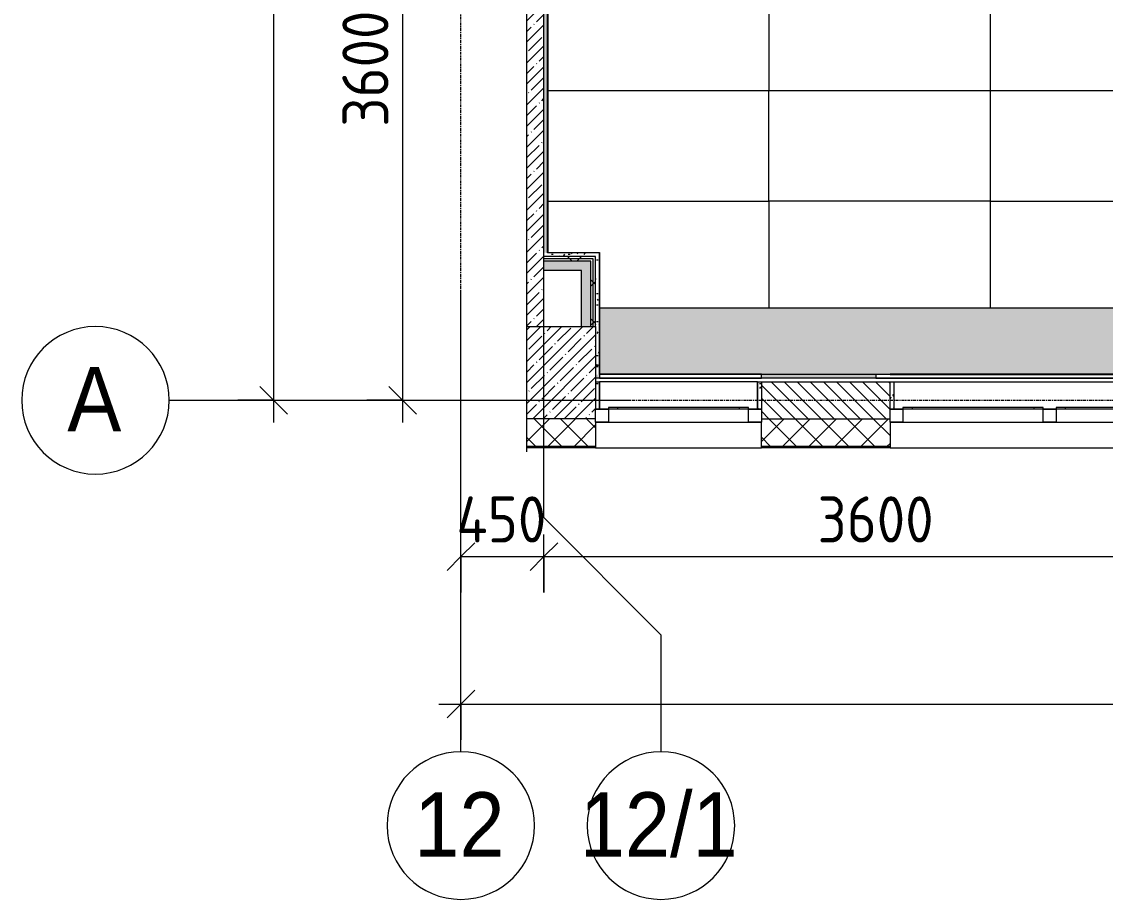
# Model space of a CAD drawing. Header units: millimetres. Extents: x 35928 to 232966, y -8553 to 29000.
# Drawn here: x 35928 to 41805, y -2706 to 2054 of the extents above; entities that cross this region are included whole.
import ezdxf

# ---------------------------------------------------------------- set-up
doc = ezdxf.new("R2010")
doc.units = ezdxf.units.MM
doc.linetypes.add('Осевая', pattern=[31.75, 6.35, -4.7625, 15.875, -4.7625])
for name, color, linetype, lineweight in [('A-ANNO-DIMS', 7, 'Continuous', 9), ('A-ANNO-DIMS-100', 7, 'Continuous', 9), ('A-ANNO-NOTE', 7, 'Continuous', 9), ('A-CLNG-PATT', 7, 'Continuous', 9), ('A-DETL-GENF', 7, 'Continuous', 9), ('A-GLAZ', 7, 'Continuous', 9), ('A-GLAZ-1', 7, 'Continuous', 13), ('A-WALL', 7, 'Continuous', 9), ('I-WALL', 7, 'Continuous', 9), ('S-COLS', 7, 'Continuous', 9), ('Оси', 7, 'Continuous', 9), ('Оси-1', 7, 'Continuous', 20), ('Оси-2', 7, 'Осевая', 9)]:
    doc.layers.add(name, color=color, linetype=linetype, lineweight=lineweight)
for name, color, linetype, lineweight, true_color in [('A-CLNG-1', 7, 'Continuous', 9, 0xeaeaea), ('A-WALL-1', 7, 'Continuous', 9, 0x3c3c3c), ('A-WALL-2', 7, 'Continuous', 9, 0x535353), ('A-WALL-FNSH-1', 7, 'Continuous', 9, 0x3c3c3c), ('I-WALL-1', 7, 'Continuous', 9, 0x535353), ('S-COLS-1', 9, 'Continuous', 9, 0x808080), ('S-COLS-2', 7, 'Continuous', 9, 0x3c3c3c)]:
    doc.layers.add(name, color=color, linetype=linetype, lineweight=lineweight, true_color=true_color)
doc.layers.add('A-CLNG-PATT-1', color=7, linetype='Continuous', lineweight=9, transparency=1)
doc.styles.add('Arial', font='arial.ttf', dxfattribs={"width": 0.9, "height": 350})
doc.styles.add('ISOCPEUR', font='isocpeur.ttf', dxfattribs={"width": 0.9, "height": 250})
doc.dimstyles.new('ISO-2_5_0_9К_БОЛЬШОЙ', dxfattribs={"dimscale": 304.8, "dimtxt": 248.995294, "dimasz": 0.492126, "dimexe": 0.393701, "dimexo": 0.984252, "dimgap": 0, "dimtad": 1, "dimdec": 0, "dimrnd": 10, "dimzin": 0, "dimdsep": 46, "dimtxsty": 'ISOCPEUR', "dimblk1": 'OBLIQUE', "dimblk2": 'OBLIQUE', "dimsah": 1, "dimcen": 0.09, "dimdle": 0.393701, "dimazin": 0, "dimtfac": 1, "dimtdec": 4, "dimtix": 1, "dimtmove": 0, "dimatfit": 3, "dimfxl": 1, "dimtvp": 1, "dimtolj": 1, "dimtzin": 0, "dimarcsym": 2})
pattern_1 = [(0, (0, 0), (121.92, 30.48), [10.058, -81.382, 10.058, -81.382, -487.68]), (0, (0, 0), (121.92, 30.48), [-182.88, 10.058, -172.822, 10.058, -81.382, -213.36]), (0, (0, 0), (121.92, 30.48), [-457.2, 10.058, -50.902, 10.058, -142.342]), (120, (45.72, 15.24), (-87.356454, 90.345817), [10.058, -81.382, 10.058, -81.382, -487.68]), (120, (45.72, 15.24), (-87.356454, 90.345817), [-182.88, 10.058, -172.822, 10.058, -81.382, -213.36]), (120, (45.72, 15.24), (-87.356454, 90.345817), [-457.2, 10.058, -50.902, 10.058, -142.342]), (240, (60.96, 76.2), (-34.563546, -120.825817), [10.058, -81.382, 10.058, -81.382, -487.68]), (240, (60.96, 76.2), (-34.563546, -120.825817), [-182.88, 10.058, -172.822, 10.058, -81.382, -213.36]), (240, (60.96, 76.2), (-34.563546, -120.825817), [-457.2, 10.058, -50.902, 10.058, -142.342])]
pattern_2 = [(45, (0, 0), (-106.066, 106.066), []), (135, (0, 0), (-106.066, -106.066), [])]

# ---------------------------------------------------------------- blocks, each defined once
blk = doc.blocks.new('BSC_Колонна _Прямоугольная - 500х500-V5-Сводный план потолков 1 этажа в осях 12-23')
at = {"layer": 'S-COLS-1'}
h = blk.add_hatch(dxfattribs=at)
h.set_pattern_fill('FP_7', color=256, style=0, pattern_type=2)
h.set_pattern_definition([(45, (-38790, -150), (-57.02463, 57.02463), []), (45, (-38732.975, -150), (-57.02463, 57.02463), [100.806, -20.161, 3.353, -16.808])])
h.paths.add_polyline_path([(-122.3, -250), (250, -250), (250, 250), (-122.3, 250), (-122.3, -198)])
at = {"layer": 'S-COLS-2'}
for p, q in [((-122.3, 250), (250, 250)), ((250, 250), (250, -198)), ((250, -250), (-122.3, -250))]:
    blk.add_line(p, q, dxfattribs=at)
blk = doc.blocks.new('120_Окно_СКБ_1Ст - 120_Окно_СКБ_1Ст 900х2500_h_-20664874-Сводный план потолков 1 этажа в осях 12-23')
at = {"layer": 'A-GLAZ'}
for p, q in [((450, -57), (-450, -57)), ((-450, -127), (450, -127))]:
    blk.add_line(p, q, dxfattribs=at)
at = {"layer": 'A-GLAZ-1'}
for p, q in [((-450, -127), (-450, -57)), ((-450, -57), (-380, -57)), ((-380, -57), (-380, -127)), ((380, -127), (380, -57)), ((380, -57), (450, -57)), ((450, -57), (450, -127)), ((-380, -127), (-450, -127)), ((-380, -127), (-380, -137)), ((-380, -137), (380, -137)), ((-330, -137), (-330, -127)), ((330, -137), (330, -127)), ((450, -127), (380, -127)), ((380, -137), (380, -127))]:
    blk.add_line(p, q, dxfattribs=at)
blk = doc.blocks.new('120_Окно_СКБ_2Ст - 120_Окно_СКБ_2Ст 2100х2500 _мал створка справа_-22445857-Сводный план потолков 1 этажа в осях 12-23')
at = {"layer": 'A-GLAZ'}
for p, q in [((1050, -57), (-1050, -57)), ((-1050, -127), (1050, -127))]:
    blk.add_line(p, q, dxfattribs=at)
at = {"layer": 'A-GLAZ-1'}
for p, q in [((-1050, -127), (-1050, -57)), ((-1050, -57), (-980, -57)), ((-980, -57), (-980, -127)), ((150, -127), (150, -57)), ((150, -57), (220, -57)), ((220, -57), (220, -127)), ((980, -127), (980, -57)), ((980, -57), (1050, -57)), ((1050, -57), (1050, -127)), ((-980, -127), (-1050, -127)), ((-980, -127), (-980, -137)), ((-980, -137), (150, -137)), ((-930, -137), (-930, -127)), ((100, -137), (100, -127)), ((220, -127), (150, -127)), ((150, -137), (150, -127)), ((220, -127), (220, -137)), ((220, -137), (980, -137)), ((270, -137), (270, -127)), ((930, -137), (930, -127)), ((1050, -127), (980, -127)), ((980, -137), (980, -127))]:
    blk.add_line(p, q, dxfattribs=at)
blk = doc.blocks.new('DET_L_Линия разрыва - М100-30654842-Сводный план потолков 1 этажа в осях 12-23')
at = {"layer": 'A-DETL-GENF'}
blk.add_line((24079.7, 0), (12339.9, 0), dxfattribs=at)
blk = doc.blocks.new('Ось сетки - D8-29747960-Сводный план потолков 1 этажа в осях 12-23')
at = {"layer": 'Оси-1'}
for start, end in [(360, 180), (180, 360)]:
    blk.add_arc((0, 0), 4, start, end, dxfattribs=at)
blk = doc.blocks.new('DIMBLOCK1-Сводный план потолков 1 этажа в осях 12-23')
at = {"layer": 'A-ANNO-DIMS-100'}
for p, q in [((38310, -1041.5), (38310, -727.6)), ((38760, -1041.5), (38760, -727.6)), ((38310, -847.6), (38760, -847.6)), ((38310, -847.6), (38310, -1041.5)), ((38760, -847.6), (38760, -1041.5))]:
    blk.add_line(p, q, dxfattribs=at)
at = {"layer": 'A-ANNO-DIMS-100', "lineweight": 20}
for p, q in [((38310, -847.6), (38385, -772.6)), ((38760, -847.6), (38835, -772.6)), ((38310, -847.6), (38235, -922.6)), ((38760, -847.6), (38685, -922.6))]:
    blk.add_line(p, q, dxfattribs=at)
at = {"layer": 'A-ANNO-DIMS-100', "color": 0, "insert": (38286, -521), "char_height": 250, "width": 597.589, "attachment_point": 1, "line_spacing_factor": 1.149209, "style": 'ISOCPEUR'}
blk.add_mtext('450', dxfattribs=at)
blk = doc.blocks.new('_Oblique')
at = {"color": 0, "linetype": 'ByBlock', "lineweight": -2}
blk.add_line((-0.5, -0.5), (0.5, 0.5), dxfattribs=at)
blk = doc.blocks.new('DIMBLOCK2-Сводный план потолков 1 этажа в осях 12-23')
at = {"layer": 'A-ANNO-DIMS-100'}
for p, q in [((38760, -1041.5), (38760, -727.6)), ((42360, -1041.5), (42360, -727.6)), ((38760, -847.6), (42360, -847.6)), ((38760, -847.6), (38760, -1041.5)), ((42360, -847.6), (42360, -1041.5))]:
    blk.add_line(p, q, dxfattribs=at)
at = {"layer": 'A-ANNO-DIMS-100', "lineweight": 20}
for p, q in [((38760, -847.6), (38835, -772.6)), ((42360, -847.6), (42435, -772.6)), ((38760, -847.6), (38685, -922.6)), ((42360, -847.6), (42285, -922.6))]:
    blk.add_line(p, q, dxfattribs=at)
at = {"layer": 'A-ANNO-DIMS-100', "color": 0, "insert": (40244, -521), "char_height": 250, "width": 758.478, "attachment_point": 1, "line_spacing_factor": 1.149209, "style": 'ISOCPEUR'}
blk.add_mtext('3600', dxfattribs=at)
blk = doc.blocks.new('DIMBLOCK30-Сводный план потолков 1 этажа в осях 12-23')
at = {"layer": 'A-ANNO-DIMS-100', "lineweight": 20}
for p, q in [((37993.8, 3600), (37918.8, 3675)), ((37993.8, 3600), (38068.8, 3525)), ((37993.8, 0), (37918.8, 75)), ((37993.8, 0), (38068.8, -75))]:
    blk.add_line(p, q, dxfattribs=at)
at = {"layer": 'A-ANNO-DIMS-100'}
for p, q in [((37799.9, 3600), (38113.8, 3600)), ((37993.8, 3600), (37799.9, 3600)), ((37993.8, 3600), (37993.8, -120)), ((37799.9, 0), (38113.8, 0)), ((37993.8, 0), (37799.9, 0))]:
    blk.add_line(p, q, dxfattribs=at)
at = {"layer": 'A-ANNO-DIMS-100', "color": 0, "insert": (37667.2, 1484), "char_height": 250, "width": 758.478, "attachment_point": 1, "rotation": 90, "line_spacing_factor": 1.149209, "style": 'ISOCPEUR'}
blk.add_mtext('3600', dxfattribs=at)
blk = doc.blocks.new('DIMBLOCK31-Сводный план потолков 1 этажа в осях 12-23')
at = {"layer": 'A-ANNO-DIMS-100'}
for p, q in [((38310, -1841.5), (38310, -1527.6)), ((84560, -1841.5), (84560, -1527.6)), ((38190, -1647.6), (84680, -1647.6)), ((38310, -1647.6), (38310, -1841.5)), ((84560, -1647.6), (84560, -1841.5))]:
    blk.add_line(p, q, dxfattribs=at)
at = {"layer": 'A-ANNO-DIMS-100', "lineweight": 20}
for p, q in [((38310, -1647.6), (38385, -1572.6)), ((84560, -1647.6), (84635, -1572.6)), ((38310, -1647.6), (38235, -1722.6)), ((84560, -1647.6), (84485, -1722.6))]:
    blk.add_line(p, q, dxfattribs=at)
at = {"layer": 'A-ANNO-DIMS-100', "color": 0, "insert": (61028, -1321), "char_height": 250, "width": 976.828, "attachment_point": 1, "line_spacing_factor": 1.149209, "style": 'ISOCPEUR'}
blk.add_mtext('46250', dxfattribs=at)
blk = doc.blocks.new('DIMBLOCK32-Сводный план потолков 1 этажа в осях 12-23')
at = {"layer": 'A-ANNO-DIMS-100'}
for p, q in [((37293.8, 27120), (37293.8, -120)), ((37099.9, 27000), (37413.8, 27000)), ((37293.8, 27000), (37099.9, 27000)), ((37099.9, 0), (37413.8, 0)), ((37293.8, 0), (37099.9, 0))]:
    blk.add_line(p, q, dxfattribs=at)
at = {"layer": 'A-ANNO-DIMS-100', "lineweight": 20}
for p, q in [((37293.8, 27000), (37218.8, 27075)), ((37293.8, 27000), (37368.8, 26925)), ((37293.8, 0), (37218.8, 75)), ((37293.8, 0), (37368.8, -75))]:
    blk.add_line(p, q, dxfattribs=at)
at = {"layer": 'A-ANNO-DIMS-100', "color": 0, "insert": (36967.2, 13105), "char_height": 250, "width": 948.097, "attachment_point": 1, "rotation": 90, "line_spacing_factor": 1.149209, "style": 'ISOCPEUR'}
blk.add_mtext('27000', dxfattribs=at)

msp = doc.modelspace()

# ---------------------------------------------------------------- hatches: boundary and pattern name
at = {"layer": 'A-CLNG-PATT'}
h = msp.add_hatch(dxfattribs=at)
h.set_pattern_fill('FP_67', color=256, style=0, pattern_type=2)
h.set_pattern_definition([(180, (39981, 8879.5), (-7e-14, -600), []), (270, (39981, 8879.5), (1200, 7e-14), [])])
h.paths.add_polyline_path([(47389, 501), (47389, 7659), (46011, 7659), (46011, 7652), (44218, 7652), (44218, 7050), (42889, 7049), (42889, 7679), (39061, 7679), (39061, 7379), (38781, 7379), (38781, 800), (39060, 800), (39060, 501), (47041.6, 501)])
h.paths.add_polyline_path([(44780.5, 1079.8), (44780.5, 1679.8), (45980.5, 1679.8), (45980.5, 1079.8)])
h.paths.add_polyline_path([(42380.5, 1079.8), (42380.5, 1679.8), (43580.5, 1679.8), (43580.5, 1079.8)])
h.paths.add_polyline_path([(41180.5, 1079.8), (39980.5, 1079.8), (39980.5, 1679.8), (41180.5, 1679.8)])
h.paths.add_polyline_path([(44780.5, 3479.8), (44780.5, 4079.8), (45980.5, 4079.8), (45980.5, 3479.8)])
h.paths.add_polyline_path([(43580.5, 3479.8), (42380.5, 3479.8), (42380.5, 4079.8), (43580.5, 4079.8)])
h.paths.add_polyline_path([(41180.5, 3479.8), (39980.5, 3479.8), (39980.5, 4079.8), (41180.5, 4079.8)])
h.paths.add_polyline_path([(44780.5, 5879.8), (44780.5, 6479.8), (45980.5, 6479.8), (45980.5, 5879.8)])
h.paths.add_polyline_path([(43580.5, 5879.8), (42380.5, 5879.8), (42380.5, 6479.8), (43580.5, 6479.8), (43580.5, 6284.1)])
h.paths.add_polyline_path([(39980.5, 5879.8), (39980.5, 6479.8), (41180.5, 6479.8), (41180.5, 5879.8)])
at = {"layer": 'A-CLNG-PATT-1'}
h = msp.add_hatch(color=256, dxfattribs=at)
h.paths.add_polyline_path([(47041.6, 141), (47389, 141), (47388.5, 502), (43711, 501), (43711, 141), (44136.6, 141)])
h.paths.add_polyline_path([(39061, 141), (42889, 141), (42889, 501), (39061, 501)])
at = {"layer": 'A-WALL'}
h = msp.add_hatch(dxfattribs=at)
h.set_pattern_fill('FP_21', color=256, style=0, pattern_type=2)
h.set_pattern_definition([(135, (0, 0), (-35.35534, -35.35534), [])])
h.paths.add_polyline_path([(43410.3, -100), (44310, -100), (44310, 100), (43410, 100), (43410, -100)])
h.paths.add_polyline_path([(42737.5, -100), (42910, -100), (42910, 100), (42737.5, 100), (42737.5, -48)])
h.paths.add_polyline_path([(39940, -100), (40637.5, -100), (40637.5, 100), (39940, 100), (39940, -48)])
h = msp.add_hatch(dxfattribs=at)
h.set_pattern_fill('FP_17', color=256, style=0, pattern_type=2)
h.set_pattern_definition([(45, (0, 0), (-70.71068, 70.71068), []), (135, (0, 0), (-70.71068, -70.71068), [])])
h.paths.add_polyline_path([(75700, -250), (75700, -100), (73980, -100), (73980, -250), (74639.6, -250)])
h.paths.add_polyline_path([(71560, -250), (72280, -250), (72280, -100), (71560, -100), (71560, -216.4)])
h.paths.add_polyline_path([(70660, -250), (70660, -100), (67060, -100), (67060, -250), (70282, -250)])
h.paths.add_polyline_path([(66160, -250), (66160, -100), (65160, -100), (65160, -250), (65924.5, -250)])
h.paths.add_polyline_path([(64260, -250), (64260, -100), (63710, -100), (63710, -250)])
h.paths.add_polyline_path([(61610, -250), (61610, -100), (60910, -100), (60910, -250), (61566.9, -250)])
h.paths.add_polyline_path([(60010, -250), (60010, -100), (59260, -100), (59260, -250)])
h.paths.add_polyline_path([(57160, -250), (57160, -100), (56410, -100), (56410, -250)])
h.paths.add_polyline_path([(52851.7, -250), (53310, -250), (53310, -100), (51871.5, -100), (51871.5, -250)])
h.paths.add_polyline_path([(49771.5, -250), (49771.5, -100), (49060, -100), (49060, -250)])
h.paths.add_polyline_path([(47410, -250), (48160, -250), (48160, -100), (47410, -100), (47410, -216.4)])
h.paths.add_polyline_path([(44136.6, -250), (44310, -250), (44310, -100), (42737.5, -100), (42737.5, -250)])
h.paths.add_polyline_path([(39940, -250), (40637.5, -250), (40637.5, -100), (39940, -100), (39940, -118)])
h.paths.add_polyline_path([(39040, -250), (39040, -100), (38667.7, -100), (38667.7, -250)])
at = {"layer": 'I-WALL'}
h = msp.add_hatch(dxfattribs=at)
h.set_pattern_fill('FP_1', color=256, style=0, pattern_type=2)
h.set_pattern_definition([(45, (0, 0), (-57.02463, 57.02463), []), (45, (57.025, 0), (-57.02463, 57.02463), [100.806, -20.161, 3.353, -16.808])])
h.paths.add_polyline_path([(38760, 400), (38760, 7400), (38667.7, 7400), (38667.7, 400)])
h = msp.add_hatch(dxfattribs=at)
h.set_pattern_fill('FP_58', color=256, style=0, pattern_type=2)
h.set_pattern_definition(pattern_1)
h.paths.add_polyline_path([(38760, 800), (38780, 800), (38780, 7400), (38760, 7400), (38760, 1640.9)])
h = msp.add_hatch(dxfattribs=at)
h.set_pattern_fill('FP_58', color=256, style=0, pattern_type=2)
h.set_pattern_definition(pattern_1)
h.paths.add_polyline_path([(38760, 780), (39040, 780), (39040, 800), (38760, 800)])
h = msp.add_hatch(dxfattribs=at)
h.set_pattern_fill('FP_66', color=256, style=0, pattern_type=2)
h.set_pattern_definition(pattern_2)
h.paths.add_polyline_path([(39040, 767.5), (39040, 780), (38760, 780), (38760, 767.5), (39027.5, 767.5)])
h = msp.add_hatch(dxfattribs=at)
h.set_pattern_fill('FP_66', color=256, style=0, pattern_type=2)
h.set_pattern_definition(pattern_2)
h.paths.add_polyline_path([(39027.5, 755), (39027.5, 767.5), (38760, 767.5), (38760, 755), (39015, 755)])
h = msp.add_hatch(dxfattribs=at)
h.set_pattern_fill('FP_66', color=256, style=0, pattern_type=2)
h.set_pattern_definition(pattern_2)
h.paths.add_polyline_path([(39040, 400), (39040, 767.5), (39027.5, 767.5), (39027.5, 400)])
h = msp.add_hatch(dxfattribs=at)
h.set_pattern_fill('FP_58', color=256, style=0, pattern_type=2)
h.set_pattern_definition(pattern_1)
h.paths.add_polyline_path([(39040, 140), (39060, 140), (39060, 800), (39040, 800), (39040, 400)])
for points in [[(38965, 705), (39015, 705), (39015, 755), (38760, 755), (38760, 705)], [(39015, 400), (39015, 705), (38965, 705), (38965, 400)]]:
    msp.add_hatch(color=256, dxfattribs=at).paths.add_polyline_path(points)
h = msp.add_hatch(dxfattribs=at)
h.set_pattern_fill('FP_66', color=256, style=0, pattern_type=2)
h.set_pattern_definition(pattern_2)
h.paths.add_polyline_path([(39015, 400), (39027.5, 400), (39027.5, 755), (39015, 755), (39015, 705)])
h = msp.add_hatch(dxfattribs=at)
h.set_pattern_fill('FP_58', color=256, style=0, pattern_type=2)
h.set_pattern_definition(pattern_1)
h.paths.add_polyline_path([(42910, 120), (42910, 140), (42717.5, 140), (42717.5, 120)])
h.paths.add_polyline_path([(40560, 120), (40560, 140), (39940, 140), (39940, 120)])
h.paths.add_polyline_path([(39052.7, 120), (39061, 120), (39060, 140), (39040, 140), (39040, 120)])
h = msp.add_hatch(dxfattribs=at)
h.set_pattern_fill('FP_58', color=256, style=0, pattern_type=2)
h.set_pattern_definition(pattern_1)
h.paths.add_polyline_path([(39040, -48), (39060, -48), (39060, 100), (39040, 100)])
h = msp.add_hatch(dxfattribs=at)
h.set_pattern_fill('FP_58', color=256, style=0, pattern_type=2)
h.set_pattern_definition(pattern_1)
h.paths.add_polyline_path([(39940, -48), (39940, 100), (39920, 100), (39920, -48)])
h = msp.add_hatch(dxfattribs=at)
h.set_pattern_fill('FP_58', color=256, style=0, pattern_type=2)
h.set_pattern_definition(pattern_1)
h.paths.add_polyline_path([(40657.5, -48), (40657.5, 100), (40637.5, 100), (40637.5, -48)])

# ---------------------------------------------------------------- linework, layer by layer
at = {"layer": 'A-ANNO-NOTE'}
for p, q in [((39980.6, 1079.6), (39980.6, 1679.6)), ((39980.6, 1679.6), (41180.6, 1679.6)), ((41180.6, 1679.6), (41180.6, 1079.6)), ((41180.6, 1079.6), (39980.6, 1079.6))]:
    msp.add_line(p, q, dxfattribs=at)
at = {"layer": 'A-CLNG-1'}
for p, q in [((38781, 7379), (38781, 800)), ((39980.5, 1079.8), (39980.5, 1679.8)), ((39980.5, 1679.8), (41180.5, 1679.8)), ((41180.5, 1679.8), (41180.5, 1079.8)), ((41180.5, 1079.8), (39980.5, 1079.8)), ((39060, 501), (42890, 501)), ((39940, 141), (40637.5, 141)), ((39060.6, 100), (39060.6, -48)), ((39919.5, 100), (39061.5, 100)), ((39061.5, 100), (39061.5, -48)), ((39918.6, -48), (39918.6, 100)), ((39919.5, -48), (39919.5, 100)), ((40657.5, 100), (42717.2, 100)), ((40658.9, 100), (40658.9, -48))]:
    msp.add_line(p, q, dxfattribs=at)
at = {"layer": 'A-WALL'}
for p, q in [((38780, 800), (38780, 7380)), ((39027.5, 767.5), (38760, 767.5)), ((39060, 800), (38780, 800)), ((39027.5, 400), (39027.5, 767.5)), ((39015, 755), (38760, 755)), ((39015, 400), (39015, 755)), ((39061, 140), (39060, 140)), ((39940, -100), (40637.5, -100)), ((39040, -250), (38667.7, -250)), ((39040, -253), (38667.7, -253)), ((40637.5, -250), (39940, -250)), ((40637.5, -253), (39940, -253))]:
    msp.add_line(p, q, dxfattribs=at)
at = {"layer": 'A-WALL-1'}
for p, q in [((38760, 400), (38760, 7400)), ((39040, 780), (38760, 780)), ((39040, 400), (39040, 780)), ((39060, 800), (39060, 140)), ((38965, 705), (38760, 705)), ((38965, 400), (38965, 705)), ((39061, 120), (39040, 120)), ((39061, 140), (39061, 120)), ((39940, 120), (39940, 140)), ((40560, 120), (39940, 120)), ((40560, 140), (40560, 120)), ((39040, 100), (39060, 100)), ((39060, 100), (39060, -48)), ((39920, -48), (39920, 100)), ((39920, 100), (39940, 100)), ((39940, 100), (40637.5, 100)), ((39940, 100), (39940, -48)), ((40637.5, -48), (40637.5, 100)), ((40637.5, 100), (40657.5, 100)), ((40657.5, 100), (40657.5, -48)), ((39040, -118), (39040, -250)), ((39940, -250), (39940, -118)), ((40637.5, -118), (40637.5, -250))]:
    msp.add_line(p, q, dxfattribs=at)
at = {"layer": 'A-WALL-2'}
for p, q in [((39040, -258), (39940, -258)), ((40637.5, -258), (42737.5, -258))]:
    msp.add_line(p, q, dxfattribs=at)
at = {"layer": 'A-WALL-FNSH-1'}
for p, q in [((38781, 801), (39061, 801)), ((39061, 801), (39061, 141)), ((39940, 140), (39940, 141)), ((40637.5, 140), (39940, 140)), ((40637.5, 141), (40637.5, 140)), ((39060, 100), (39061, 100)), ((39061, 100), (39061, -48)), ((39919, -48), (39919, 100)), ((39919, 100), (39920, 100)), ((40658.5, 100), (40658.5, -48)), ((39040, -258), (38667.7, -258)), ((39040, -250), (39040, -258)), ((39940, -258), (39940, -250)), ((40637.5, -258), (39940, -258)), ((40637.5, -250), (40637.5, -258))]:
    msp.add_line(p, q, dxfattribs=at)
at = {"layer": 'I-WALL-1'}
for p, q in [((39061, 141), (39061, 140)), ((39940, 141), (39061, 141)), ((39940, 140), (39061, 140)), ((39940, 120), (39061, 120)), ((39061, 120), (39940, 120)), ((42717.5, 120), (40560, 120)), ((40560, 120), (42717.5, 120)), ((42737.5, 141), (40637.5, 141)), ((40637.5, 140), (42717.5, 140))]:
    msp.add_line(p, q, dxfattribs=at)
at = {"layer": 'Оси'}
for p, q in [((38760, -636.3), (38760, 1863.7)), ((38310, -1906.3), (38310, 593.7)), ((36728, 0), (39228, 0)), ((38760, -636.3), (39395, -1271.3)), ((39395, -1271.3), (39395, -1906.3))]:
    msp.add_line(p, q, dxfattribs=at)
at = {"layer": 'Оси-2'}
for p, q in [((38310, 593.7), (38310, 21277.7)), ((38760, 1863.7), (38760, 12700)), ((39228, 0), (82300, 0))]:
    msp.add_line(p, q, dxfattribs=at)

# ---------------------------------------------------------------- block references
at = {"layer": 'A-DETL-GENF', "rotation": 270.0000000000003}
msp.add_blockref('DET_L_Линия разрыва - М100-30654842-Сводный план потолков 1 этажа в осях 12-23', (38667.7, 23799.7), dxfattribs=at)
at = {"layer": 'A-GLAZ', "rotation": 180}
for name, p in [('120_Окно_СКБ_1Ст - 120_Окно_СКБ_1Ст 900х2500_h_-20664874-Сводный план потолков 1 этажа в осях 12-23', (39490, -175)), ('120_Окно_СКБ_2Ст - 120_Окно_СКБ_2Ст 2100х2500 _мал створка справа_-22445857-Сводный план потолков 1 этажа в осях 12-23', (41687.5, -175))]:
    msp.add_blockref(name, p, dxfattribs=at)
at = {"layer": 'S-COLS'}
msp.add_blockref('BSC_Колонна _Прямоугольная - 500х500-V5-Сводный план потолков 1 этажа в осях 12-23', (38790, 150), dxfattribs=at)
at = {"layer": 'Оси-1', "xscale": 99.99999999999993, "yscale": 99.99999999999993, "zscale": 99.99999999999993, "rotation": 269.9999999999994}
msp.add_blockref('Ось сетки - D8-29747960-Сводный план потолков 1 этажа в осях 12-23', (36328, 0), dxfattribs=at)
at = {"layer": 'Оси-1', "xscale": 99.99999999999993, "yscale": 99.99999999999993, "zscale": 99.99999999999993}
for p in [(38310, -2306.3), (39395, -2306.3)]:
    msp.add_blockref('Ось сетки - D8-29747960-Сводный план потолков 1 этажа в осях 12-23', p, dxfattribs=at)

# ---------------------------------------------------------------- texts
at = {"layer": 'Оси', "char_height": 350, "attachment_point": 1, "style": 'Arial'}
for s, insert, width in [('\\fArial|b0|i0|c204|p34|;\\W.9;А', (36175.2, 181), 360.759), ('12/1', (38954.7, -2125.6), 1060.633), ('12', (38057.4, -2125.6), 606.076)]:
    msp.add_mtext(s, dxfattribs=dict(at, insert=insert, width=width))

# ---------------------------------------------------------------- dimensions: what is measured, and where the dimension line sits
at = {"layer": 'A-ANNO-DIMS'}
for base, p1, p2, override, picture, middle in [((37293.8, 0), (37399.9, 27000), (37399.9, 0), {"dimpost": '<>', "dimfxl": 26999.999823}, 'DIMBLOCK32-Сводный план потолков 1 этажа в осях 12-23', (37168.8, 13500)), ((37993.8, 0), (38099.9, 3600), (38099.9, 0), {"dimpost": '<>', "dimfxl": 3600}, 'DIMBLOCK30-Сводный план потолков 1 этажа в осях 12-23', (37868.8, 1800))]:
    dim = msp.add_linear_dim(base=base, p1=p1, p2=p2, angle=90, dimstyle='ISO-2_5_0_9К_БОЛЬШОЙ', override=override, dxfattribs=at)
    dim.commit()
    dim.dimension.update_dxf_attribs({"geometry": picture, "text_midpoint": middle})
for base, p1, p2, override, picture, middle in [((38760, -847.6), (38310, -741.5), (38760, -741.5), {"dimpost": '<>', "dimfxl": 450}, 'DIMBLOCK1-Сводный план потолков 1 этажа в осях 12-23', (38535, -722.6)), ((42360, -847.6), (38760, -741.5), (42360, -741.5), {"dimpost": '<>', "dimfxl": 3600}, 'DIMBLOCK2-Сводный план потолков 1 этажа в осях 12-23', (40560, -722.6)), ((84560, -1647.6), (38310, -1541.5), (84560, -1541.5), {"dimpost": '<>', "dimfxl": 46250}, 'DIMBLOCK31-Сводный план потолков 1 этажа в осях 12-23', (61435, -1522.6))]:
    dim = msp.add_linear_dim(base=base, p1=p1, p2=p2, dimstyle='ISO-2_5_0_9К_БОЛЬШОЙ', override=override, dxfattribs=at)
    dim.commit()
    dim.dimension.update_dxf_attribs({"geometry": picture, "text_midpoint": middle})

doc.saveas('drawing.dxf')
